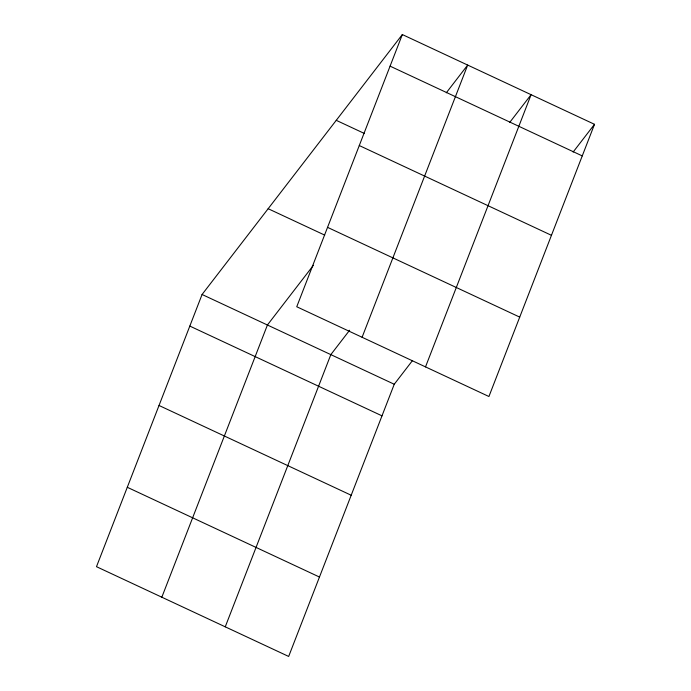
<?xml version="1.0" encoding="UTF-8"?>
<svg xmlns="http://www.w3.org/2000/svg" width="691" height="691" viewBox="0 0 691 691"><rect width="100%" height="100%" fill="white"/><g stroke="black" fill="none" stroke-linecap="round" stroke-linejoin="round"><path stroke-width="1.04" d="M402.335 34.55L296.75 306.752L488.926 396.513L594.51 124.311L402.335 34.55L202.074 294.487L96.49 566.689L288.665 656.45L394.25 384.248L412.389 360.693M161.832 597.205L267.417 325.003L313.412 265.292M225.249 626.832L330.834 354.621L349.62 330.238M362.093 337.277L467.677 65.066L446.291 92.819M425.509 366.895L531.094 94.693L509.708 122.445M573.124 152.063L594.51 124.311M390.078 66.146L582.254 155.907M336.249 120.329L364.528 133.536M359.285 145.551L551.453 235.311M327.551 227.356L519.727 317.117M268.16 208.708L324.718 235.121M202.074 294.487L394.25 384.248M189.818 326.083L381.993 415.844M159.025 405.479L351.192 495.24M127.291 487.285L319.467 577.045"/></g></svg>
